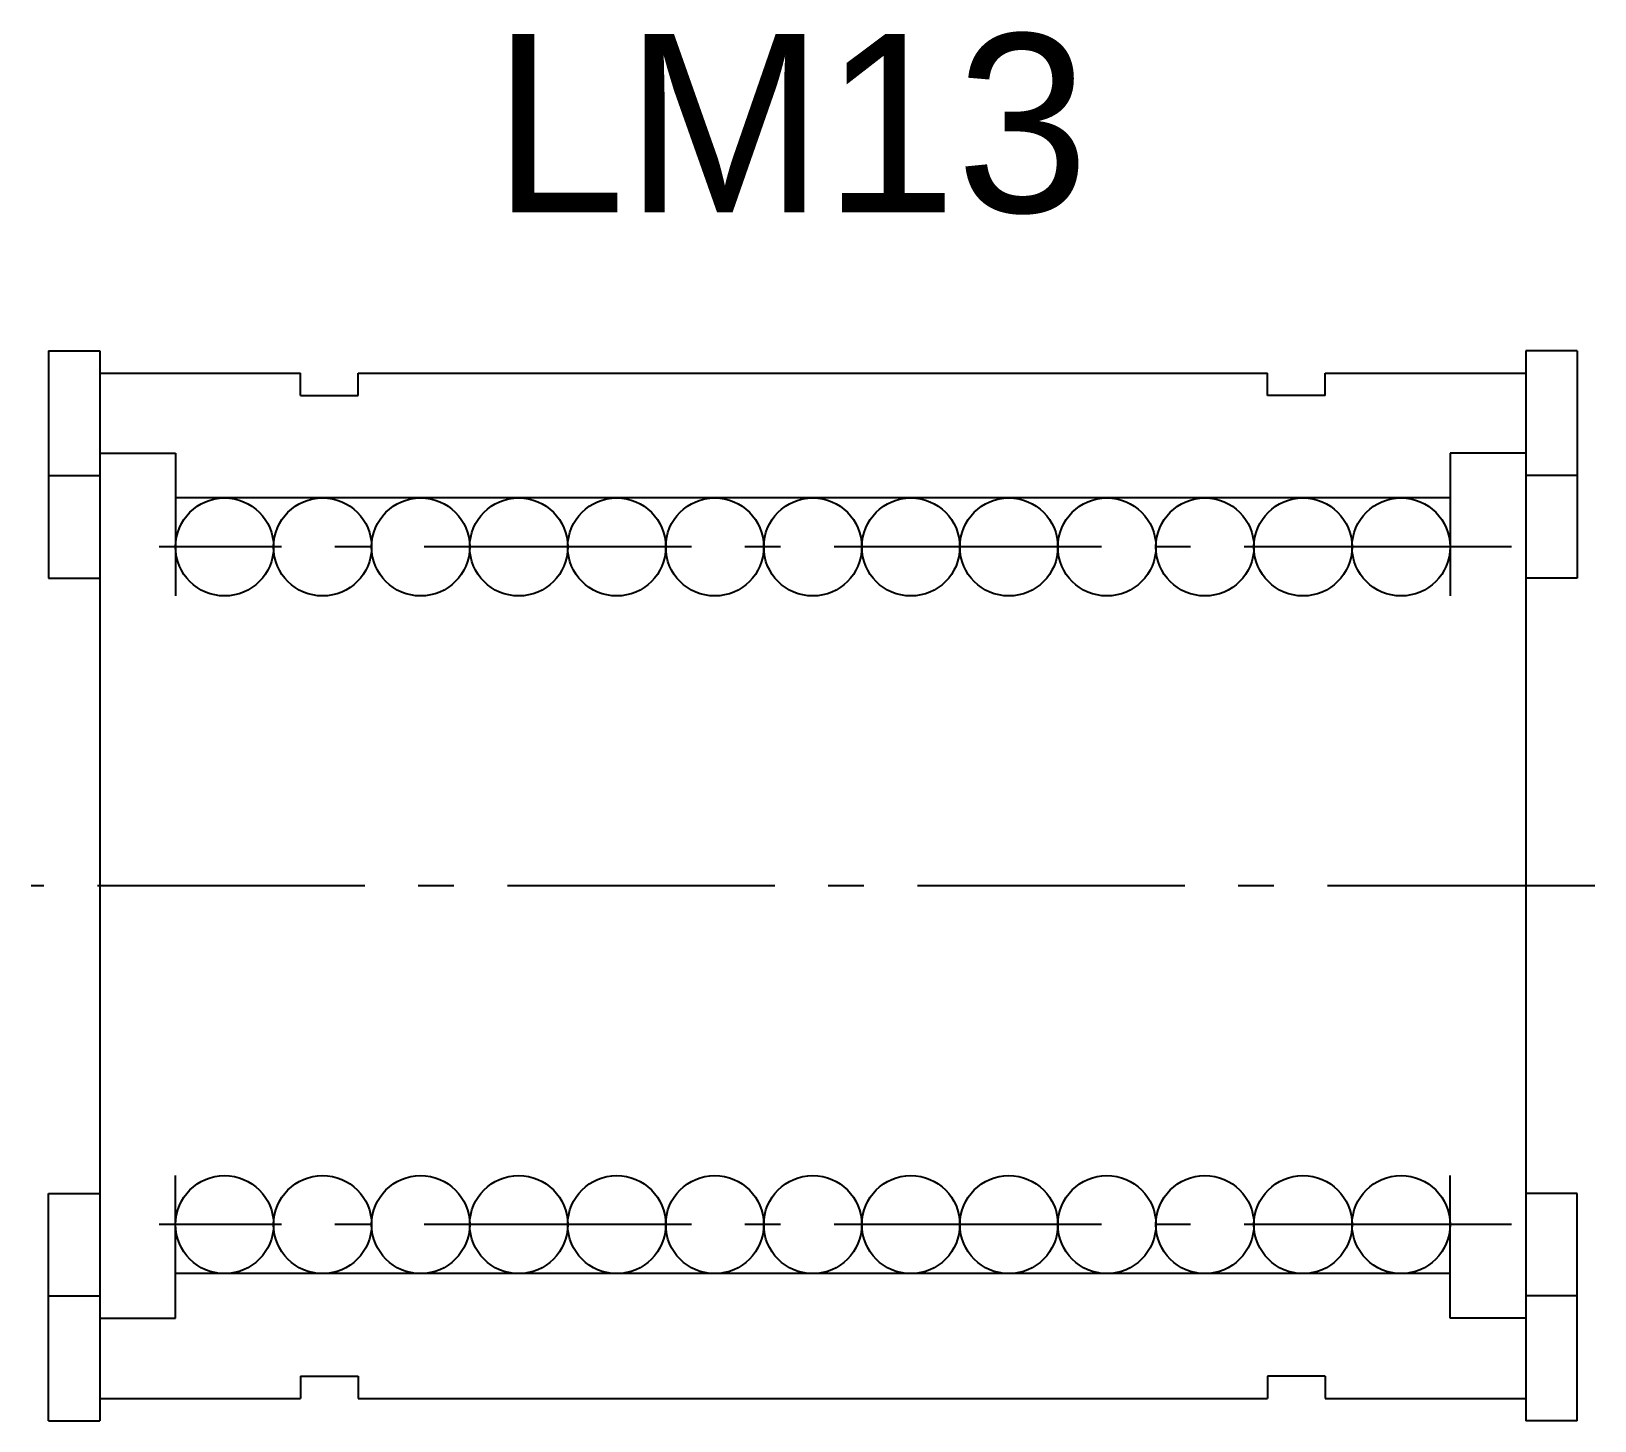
# Model space of a CAD drawing. Extents: x 67.2 to 102.3, y 122.9 to 154.
import ezdxf

# ---------------------------------------------------------------- set-up
doc = ezdxf.new("R2010")
doc.units = 0
doc.header["$MEASUREMENT"] = 0
doc.linetypes.add('SCENTER', pattern=[9.2, 6, -1.2, 0.8, -1.2])
for name, color, linetype in [('CON', 2, 'CONTINUOUS'), ('SCEN', 1, 'SCENTER'), ('UTI', 7, 'CONTINUOUS')]:
    doc.layers.add(name, color=color, linetype=linetype)
doc.styles.add('CHINA', font='c2', dxfattribs={"bigfont": 'china'})

msp = doc.modelspace()

# ---------------------------------------------------------------- linework, layer by layer
at = {"layer": 'CON'}
for p, q in [((67.6, 146.855), (67.6, 141.755)), ((67.6, 146.855), (68.75, 146.855)), ((68.75, 146.855), (68.75, 122.855)), ((100.75, 146.855), (100.75, 122.855)), ((101.9, 146.855), (100.75, 146.855)), ((101.9, 146.855), (101.9, 141.755)), ((68.75, 146.355), (73.25, 146.355)), ((73.25, 145.855), (73.25, 146.355)), ((74.55, 146.355), (94.95, 146.355)), ((74.55, 145.855), (74.55, 146.355)), ((94.95, 145.855), (94.95, 146.355)), ((96.25, 146.355), (100.75, 146.355)), ((96.25, 145.855), (96.25, 146.355)), ((73.25, 145.855), (74.55, 145.855)), ((96.25, 145.855), (94.95, 145.855)), ((68.75, 144.555), (70.45, 144.555)), ((70.45, 144.555), (70.45, 141.355)), ((100.75, 144.555), (99.05, 144.555)), ((99.05, 144.555), (99.05, 141.355)), ((67.6, 144.055), (68.75, 144.055)), ((101.9, 144.055), (100.75, 144.055)), ((99.05, 143.555), (70.45, 143.555)), ((67.6, 141.755), (68.75, 141.755)), ((101.9, 141.755), (100.75, 141.755)), ((70.45, 125.155), (70.45, 128.355)), ((99.05, 125.155), (99.05, 128.355)), ((67.6, 122.855), (67.6, 127.955)), ((67.6, 127.955), (68.75, 127.955)), ((101.9, 127.955), (100.75, 127.955)), ((101.9, 122.855), (101.9, 127.955)), ((99.05, 126.155), (70.45, 126.155)), ((67.6, 125.655), (68.75, 125.655)), ((101.9, 125.655), (100.75, 125.655)), ((68.75, 125.155), (70.45, 125.155)), ((100.75, 125.155), (99.05, 125.155)), ((73.25, 123.855), (74.55, 123.855)), ((73.25, 123.855), (73.25, 123.355)), ((74.55, 123.855), (74.55, 123.355)), ((96.25, 123.855), (94.95, 123.855)), ((94.95, 123.855), (94.95, 123.355)), ((96.25, 123.855), (96.25, 123.355)), ((68.75, 123.355), (73.25, 123.355)), ((74.55, 123.355), (94.95, 123.355)), ((96.25, 123.355), (100.75, 123.355)), ((67.6, 122.855), (68.75, 122.855)), ((101.9, 122.855), (100.75, 122.855))]:
    msp.add_line(p, q, dxfattribs=at)
for centre in [(71.55, 142.455), (73.75, 142.455), (75.95, 142.455), (78.15, 142.455), (80.35, 142.455), (82.55, 142.455), (84.75, 142.455), (86.95, 142.455), (89.15, 142.455), (91.35, 142.455), (93.55, 142.455), (95.75, 142.455), (97.95, 142.455), (71.55, 127.255), (73.75, 127.255), (75.95, 127.255), (78.15, 127.255), (80.35, 127.255), (82.55, 127.255), (84.75, 127.255), (86.95, 127.255), (89.15, 127.255), (91.35, 127.255), (93.55, 127.255), (95.75, 127.255), (97.95, 127.255)]:
    msp.add_circle(centre, 1.1, dxfattribs=at)
at = {"layer": 'SCEN'}
for p, q in [((100.427, 142.455), (70.081, 142.455)), ((102.297, 134.855), (67.212, 134.855)), ((100.427, 127.255), (70.081, 127.255))]:
    msp.add_line(p, q, dxfattribs=at)

# ---------------------------------------------------------------- texts
at = {"layer": 'UTI', "style": 'CHINA'}
msp.add_text('LM13', height=4, dxfattribs=at).set_placement((77.565, 149.962))

doc.saveas('drawing.dxf')
